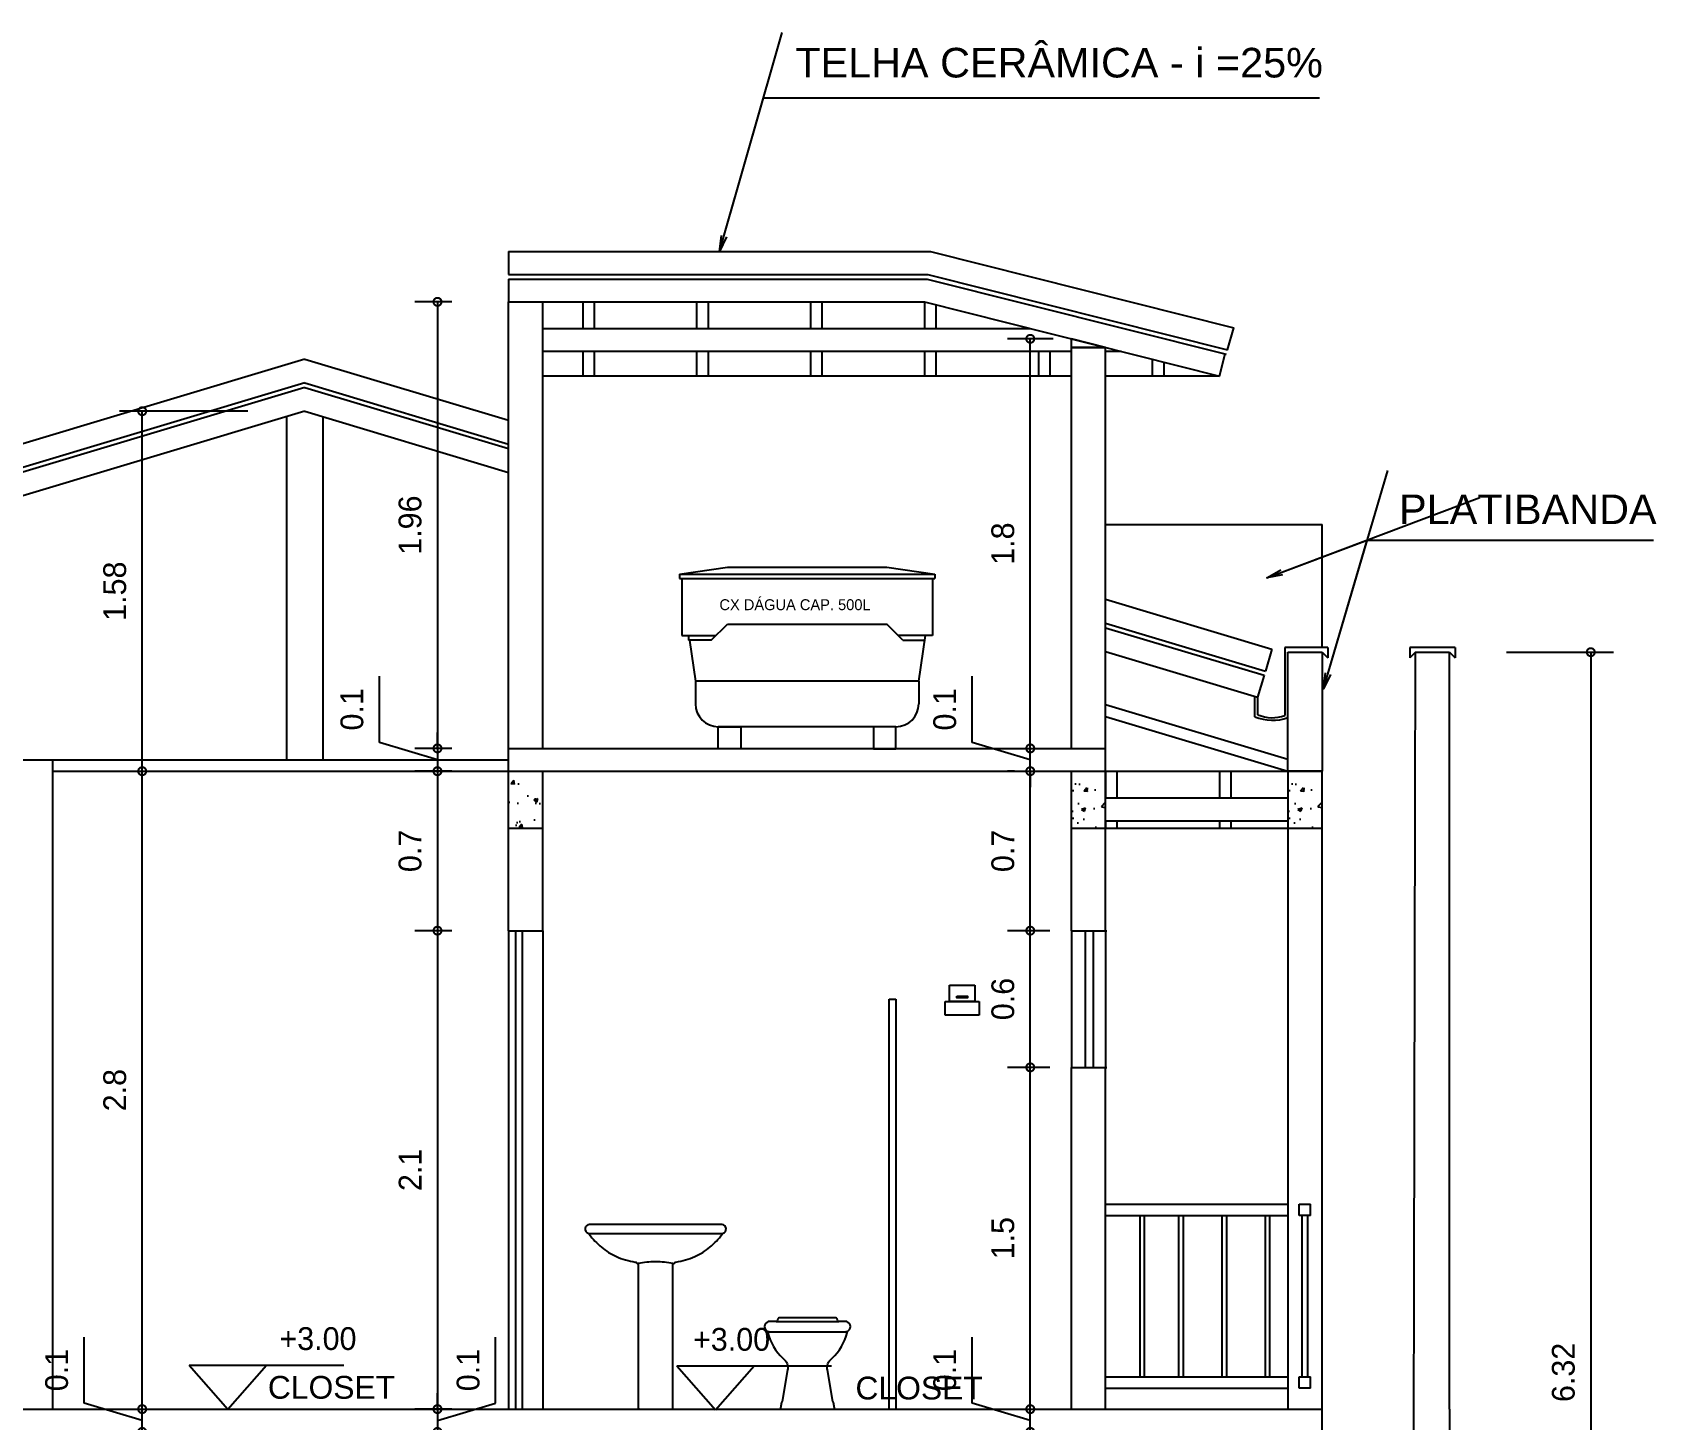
# Model space of a CAD drawing. Extents: x 130 to 509, y 87 to 225.
# Drawn here: x 377.18 to 384.31, y 101.43 to 107.53 of the extents above; entities that cross this region are included whole.
import ezdxf

# ---------------------------------------------------------------- set-up
doc = ezdxf.new("R2010")
doc.units = 0
doc.header["$LTSCALE"] = 7
doc.layers.get('0').update_dxf_attribs({"linetype": 'CONTINUOUS'})
doc.layers.get('DEFPOINTS').update_dxf_attribs({"linetype": 'CONTINUOUS'})
for name, color, linetype in [('02', 2, 'CONTINUOUS'), ('03', 3, 'CONTINUOUS'), ('05', 5, 'CONTINUOUS'), ('06', 6, 'CONTINUOUS'), ('20', 2, 'CONTINUOUS'), ('40', 4, 'CONTINUOUS'), ('50', 5, 'CONTINUOUS'), ('COTAS', 7, 'CONTINUOUS'), ('TEXTO', 3, 'CONTINUOUS')]:
    doc.layers.add(name, color=color, linetype=linetype)
doc.styles.add('ARIAL', font='arial.ttf', dxfattribs={"height": 0.075})
doc.dimstyles.get("Standard").update_dxf_attribs({"dimtxt": 0.18, "dimasz": 0.18, "dimexe": 0.18, "dimexo": 0.0625, "dimgap": 0.09, "dimtad": 0, "dimtih": 1, "dimtoh": 1, "dimdec": 4, "dimzin": 0, "dimdsep": 46, "dimtxsty": 'Standard', "dimcen": 0.09, "dimadec": 0, "dimazin": 0, "dimtfac": 1, "dimtdec": 4, "dimtofl": 0, "dimtmove": 0, "dimatfit": 3, "dimfxl": 1, "dimtolj": 1, "dimtzin": 0, "dimarcsym": 0})
pattern_1 = [(50, (-24.73912, -11.36512), (0.18218467, -0.015939086), [0.01905, -0.20955]), (355, (-24.73912, -11.36512), (-0.03524283, 0.19105664), [0.01524, -0.16764]), (100.451, (-24.72394, -11.36645), (0.1469425, 0.17511669), [0.01619, -0.17809]), (46.1842, (-24.73912, -11.31432), (0.27107904, -0.04204233), [0.028575, -0.314325]), (96.6356, (-24.71653, -11.31782), (0.23740423, 0.24742556), [0.024285, -0.267135]), (351.184, (-24.73912, -11.31432), (0.2374046, 0.24742512), [0.02286, -0.25146]), (21, (-24.71372, -11.32702), (0.15161488, -0.10226552), [0.01905, -0.20955]), (326, (-24.71372, -11.32702), (0.06180203, 0.18418797), [0.01524, -0.16764]), (71.4514, (-24.70109, -11.33554), (0.21341649, 0.08192286), [0.01619, -0.17809]), (37.5, (-24.73912, -11.36512), (0.003088603, 0.084555039), [0, -0.165608, 0, -0.17018, 0, -0.168275]), (7.5, (-24.73912, -11.36512), (0.066819663, 0.100180575), [0, -0.097028, 0, -0.161798, 0, -0.064135]), (327.5, (-24.795764, -11.36512), (0.135590595, -0.005728744), [0, -0.0635, 0, -0.19812, 0, -0.26289]), (317.5, (-24.82116, -11.36512), (0.14812918, 0.02542649), [0, -0.08255, 0, -0.131572, 0, -0.18669])]

# ---------------------------------------------------------------- blocks, each defined once
blk = doc.blocks.new('_DOTSMALL')
at = {"color": 0, "linetype": 'ByBlock', "const_width": 0.5}
blk.add_lwpolyline([(-0.0625, 0, 1), (0.0625, 0, 1)], format="xyb", close=True, dxfattribs=at)
blk = doc.blocks.new('*D308')
at = {"color": 0, "linetype": 'ByBlock'}
for p, q in [((379.3009, 149.8236), (379.1385, 149.8236)), ((379.2385, 149.8236), (379.2385, 147.8636)), ((379.3009, 147.8636), (379.1385, 147.8636))]:
    blk.add_line(p, q, dxfattribs=at)
at = {"layer": 'DEFPOINTS', "color": 0, "linetype": 'ByBlock'}
for p in [(379.5509, 149.8236), (379.2385, 147.8636), (379.5509, 147.8636)]:
    blk.add_point(p, dxfattribs=at)
at = {"color": 0, "linetype": 'ByBlock', "xscale": 0.07, "yscale": 0.07, "zscale": 0.07}
for p, rotation in [((379.2385, 149.8236), 90), ((379.2385, 147.8636), 270)]:
    blk.add_blockref('_DOTSMALL', p, dxfattribs=dict(at, rotation=rotation))
at = {"color": 2, "linetype": 'ByBlock', "insert": (379.1185, 148.8436), "char_height": 0.1, "attachment_point": 5, "rotation": 90}
blk.add_mtext('\\A1;1.96', dxfattribs=at)
blk = doc.blocks.new('*D307')
at = {"layer": 'COTAS', "color": 0}
for p, q in [((381.6633, 106.182), (381.4635, 106.182)), ((381.5635, 104.3843), (381.5635, 106.182))]:
    blk.add_line(p, q, dxfattribs=at)
at = {"layer": 'DEFPOINTS', "color": 0}
for p in [(381.5635, 106.182), (381.9133, 106.182), (381.5657, 104.3843)]:
    blk.add_point(p, dxfattribs=at)
at = {"layer": 'COTAS', "color": 0, "xscale": 0.07, "yscale": 0.07, "zscale": 0.07}
for p, rotation in [((381.5635, 106.182), 90), ((381.5635, 104.3843), 270)]:
    blk.add_blockref('_DOTSMALL', p, dxfattribs=dict(at, rotation=rotation))
at = {"layer": 'COTAS', "color": 2, "insert": (381.4435, 105.2831), "char_height": 0.1, "attachment_point": 5, "rotation": 90}
blk.add_mtext('\\A1;1.8', dxfattribs=at)
blk = doc.blocks.new('*D303')
at = {"layer": 'COTAS', "color": 0}
for p, q in [((378.129, 105.8643), (377.5655, 105.8643)), ((377.6655, 104.2843), (377.6655, 105.8643))]:
    blk.add_line(p, q, dxfattribs=at)
at = {"layer": 'DEFPOINTS', "color": 0}
for p in [(377.6655, 105.8643), (378.379, 105.8643), (377.274, 104.2843)]:
    blk.add_point(p, dxfattribs=at)
at = {"layer": 'COTAS', "color": 0, "xscale": 0.07, "yscale": 0.07, "zscale": 0.07}
for p, rotation in [((377.6655, 105.8643), 90), ((377.6655, 104.2843), 270)]:
    blk.add_blockref('_DOTSMALL', p, dxfattribs=dict(at, rotation=rotation))
at = {"layer": 'COTAS', "color": 2, "insert": (377.5455, 105.0743), "char_height": 0.1, "attachment_point": 5, "rotation": 90}
blk.add_mtext('\\A1;1.58', dxfattribs=at)
blk = doc.blocks.new('*D301')
at = {"layer": 'COTAS', "color": 0}
for p, q in [((377.4105, 101.5108), (377.4105, 101.8008)), ((377.6655, 101.4343), (377.4105, 101.5108)), ((377.6655, 101.4843), (377.6655, 101.5543)), ((377.4163, 101.4843), (377.5655, 101.4843)), ((377.6655, 101.3843), (377.6655, 101.4843)), ((377.6655, 101.3843), (377.6655, 101.4843)), ((377.6655, 101.3843), (377.6655, 101.3143))]:
    blk.add_line(p, q, dxfattribs=at)
at = {"layer": 'DEFPOINTS', "color": 0}
for p in [(377.6655, 101.4843), (377.6663, 101.4843), (377.994, 101.3843)]:
    blk.add_point(p, dxfattribs=at)
at = {"layer": 'COTAS', "color": 0, "xscale": 0.07, "yscale": 0.07, "zscale": 0.07}
for p, rotation in [((377.6655, 101.4843), 270), ((377.6655, 101.3843), 90)]:
    blk.add_blockref('_DOTSMALL', p, dxfattribs=dict(at, rotation=rotation))
at = {"layer": 'COTAS', "color": 2, "insert": (377.2905, 101.6558), "char_height": 0.1, "attachment_point": 5, "rotation": 90}
blk.add_mtext('\\A1;0.1', dxfattribs=at)
blk = doc.blocks.new('*D302')
at = {"layer": 'COTAS', "color": 0}
for p, q in [((377.524, 104.2843), (377.7655, 104.2843)), ((377.6655, 101.4843), (377.6655, 104.2843))]:
    blk.add_line(p, q, dxfattribs=at)
at = {"layer": 'DEFPOINTS', "color": 0}
for p in [(377.274, 104.2843), (377.6655, 104.2843), (377.6663, 101.4843)]:
    blk.add_point(p, dxfattribs=at)
at = {"layer": 'COTAS', "color": 0, "xscale": 0.07, "yscale": 0.07, "zscale": 0.07}
for p, rotation in [((377.6655, 104.2843), 90), ((377.6655, 101.4843), 270)]:
    blk.add_blockref('_DOTSMALL', p, dxfattribs=dict(at, rotation=rotation))
at = {"layer": 'COTAS', "color": 2, "insert": (377.5455, 102.8843), "char_height": 0.1, "attachment_point": 5, "rotation": 90}
blk.add_mtext('\\A1;2.8', dxfattribs=at)
blk = doc.blocks.new('*D315')
at = {"layer": 'COTAS', "color": 0}
for p, q in [((379.2166, 101.5108), (379.2166, 101.8008)), ((378.9616, 101.4843), (378.9616, 101.5543)), ((378.9616, 101.4343), (379.2166, 101.5108)), ((378.9616, 101.4843), (378.9616, 101.3843)), ((378.9616, 101.4843), (378.9616, 101.3843)), ((378.9616, 101.3843), (378.9616, 101.3143)), ((379.104, 101.3843), (379.0616, 101.3843))]:
    blk.add_line(p, q, dxfattribs=at)
at = {"layer": 'DEFPOINTS', "color": 0}
for p in [(379.274, 101.4843), (378.854, 101.3843), (378.9616, 101.3843)]:
    blk.add_point(p, dxfattribs=at)
at = {"layer": 'COTAS', "color": 0, "xscale": 0.07, "yscale": 0.07, "zscale": 0.07}
for p, rotation in [((378.9616, 101.4843), 270), ((378.9616, 101.3843), 90)]:
    blk.add_blockref('_DOTSMALL', p, dxfattribs=dict(at, rotation=rotation))
at = {"layer": 'COTAS', "color": 2, "insert": (379.0966, 101.6558), "char_height": 0.1, "attachment_point": 5, "rotation": 90}
blk.add_mtext('\\A1;0.1', dxfattribs=at)
blk = doc.blocks.new('*D314')
at = {"layer": 'COTAS', "color": 0}
for p, q in [((381.494, 104.2843), (381.4635, 104.2843)), ((381.5635, 103.5843), (381.5635, 104.2843))]:
    blk.add_line(p, q, dxfattribs=at)
at = {"layer": 'DEFPOINTS', "color": 0}
for p in [(381.5635, 104.2843), (381.744, 104.2843), (381.744, 103.5843)]:
    blk.add_point(p, dxfattribs=at)
at = {"layer": 'COTAS', "color": 0, "xscale": 0.07, "yscale": 0.07, "zscale": 0.07}
for p, rotation in [((381.5635, 104.2843), 90), ((381.5635, 103.5843), 270)]:
    blk.add_blockref('_DOTSMALL', p, dxfattribs=dict(at, rotation=rotation))
at = {"layer": 'COTAS', "color": 2, "insert": (381.4435, 103.9343), "char_height": 0.1, "attachment_point": 5, "rotation": 90}
blk.add_mtext('\\A1;0.7', dxfattribs=at)
blk = doc.blocks.new('*D313')
at = {"layer": 'COTAS', "color": 0}
for p, q in [((381.6496, 103.5843), (381.4635, 103.5843)), ((381.5635, 102.9843), (381.5635, 103.5843))]:
    blk.add_line(p, q, dxfattribs=at)
at = {"layer": 'DEFPOINTS', "color": 0}
for p in [(381.5635, 103.5843), (381.8996, 103.5843), (381.8996, 102.9843)]:
    blk.add_point(p, dxfattribs=at)
at = {"layer": 'COTAS', "color": 0, "xscale": 0.07, "yscale": 0.07, "zscale": 0.07}
for p, rotation in [((381.5635, 103.5843), 90), ((381.5635, 102.9843), 270)]:
    blk.add_blockref('_DOTSMALL', p, dxfattribs=dict(at, rotation=rotation))
at = {"layer": 'COTAS', "color": 2, "insert": (381.4435, 103.2843), "char_height": 0.1, "attachment_point": 5, "rotation": 90}
blk.add_mtext('\\A1;0.6', dxfattribs=at)
blk = doc.blocks.new('*D312')
at = {"layer": 'COTAS', "color": 0}
for p, q in [((381.6496, 102.9843), (381.4635, 102.9843)), ((381.5635, 101.4843), (381.5635, 102.9843))]:
    blk.add_line(p, q, dxfattribs=at)
at = {"layer": 'DEFPOINTS', "color": 0}
for p in [(381.5635, 102.9843), (381.8996, 102.9843), (381.5745, 101.4843)]:
    blk.add_point(p, dxfattribs=at)
at = {"layer": 'COTAS', "color": 0, "xscale": 0.07, "yscale": 0.07, "zscale": 0.07}
for p, rotation in [((381.5635, 102.9843), 90), ((381.5635, 101.4843), 270)]:
    blk.add_blockref('_DOTSMALL', p, dxfattribs=dict(at, rotation=rotation))
at = {"layer": 'COTAS', "color": 2, "insert": (381.4435, 102.2343), "char_height": 0.1, "attachment_point": 5, "rotation": 90}
blk.add_mtext('\\A1;1.5', dxfattribs=at)
blk = doc.blocks.new('*D311')
at = {"layer": 'COTAS', "color": 0}
for p, q in [((378.9616, 103.5843), (378.9616, 101.4843)), ((379.024, 101.4843), (378.8616, 101.4843))]:
    blk.add_line(p, q, dxfattribs=at)
at = {"layer": 'DEFPOINTS', "color": 0}
for p in [(379.274, 103.5843), (378.9616, 101.4843), (379.274, 101.4843)]:
    blk.add_point(p, dxfattribs=at)
at = {"layer": 'COTAS', "color": 0, "xscale": 0.07, "yscale": 0.07, "zscale": 0.07}
for p, rotation in [((378.9616, 103.5843), 90), ((378.9616, 101.4843), 270)]:
    blk.add_blockref('_DOTSMALL', p, dxfattribs=dict(at, rotation=rotation))
at = {"layer": 'COTAS', "color": 2, "insert": (378.8416, 102.5343), "char_height": 0.1, "attachment_point": 5, "rotation": 90}
blk.add_mtext('\\A1;2.1', dxfattribs=at)
blk = doc.blocks.new('*D310')
at = {"layer": 'COTAS', "color": 0}
for p, q in [((378.9616, 104.2843), (378.9616, 103.5843)), ((379.024, 103.5843), (378.8616, 103.5843))]:
    blk.add_line(p, q, dxfattribs=at)
at = {"layer": 'DEFPOINTS', "color": 0}
for p in [(379.274, 104.2843), (378.9616, 103.5843), (379.274, 103.5843)]:
    blk.add_point(p, dxfattribs=at)
at = {"layer": 'COTAS', "color": 0, "xscale": 0.07, "yscale": 0.07, "zscale": 0.07}
for p, rotation in [((378.9616, 104.2843), 90), ((378.9616, 103.5843), 270)]:
    blk.add_blockref('_DOTSMALL', p, dxfattribs=dict(at, rotation=rotation))
at = {"layer": 'COTAS', "color": 2, "insert": (378.8416, 103.9343), "char_height": 0.1, "attachment_point": 5, "rotation": 90}
blk.add_mtext('\\A1;0.7', dxfattribs=at)
blk = doc.blocks.new('*D309')
at = {"layer": 'COTAS', "color": 0}
for p, q in [((378.7066, 104.4108), (378.7066, 104.7008)), ((378.9616, 104.3843), (378.9616, 104.4543)), ((378.9616, 104.3343), (378.7066, 104.4108)), ((378.9616, 104.3843), (378.9616, 104.2843)), ((378.9616, 104.3843), (378.9616, 104.2843)), ((379.024, 104.2843), (378.8616, 104.2843)), ((378.9616, 104.2843), (378.9616, 104.2143))]:
    blk.add_line(p, q, dxfattribs=at)
at = {"layer": 'DEFPOINTS', "color": 0}
for p in [(379.274, 104.3843), (378.9616, 104.2843), (379.274, 104.2843)]:
    blk.add_point(p, dxfattribs=at)
at = {"layer": 'COTAS', "color": 0, "xscale": 0.07, "yscale": 0.07, "zscale": 0.07}
for p, rotation in [((378.9616, 104.3843), 270), ((378.9616, 104.2843), 90)]:
    blk.add_blockref('_DOTSMALL', p, dxfattribs=dict(at, rotation=rotation))
at = {"layer": 'COTAS', "color": 2, "insert": (378.5866, 104.5558), "char_height": 0.1, "attachment_point": 5, "rotation": 90}
blk.add_mtext('\\A1;0.1', dxfattribs=at)
blk = doc.blocks.new('*D306')
at = {"layer": 'COTAS', "color": 0}
for p, q in [((381.3085, 104.4108), (381.3085, 104.7008)), ((381.5635, 104.3843), (381.5635, 104.4543)), ((381.5635, 104.3343), (381.3085, 104.4108)), ((381.3157, 104.3843), (381.4635, 104.3843)), ((381.5635, 104.2843), (381.5635, 104.3843)), ((381.5635, 104.2843), (381.5635, 104.3843)), ((381.5635, 104.2843), (381.5635, 104.2143))]:
    blk.add_line(p, q, dxfattribs=at)
at = {"layer": 'DEFPOINTS', "color": 0}
for p in [(381.5635, 104.3843), (381.5657, 104.3843), (381.5657, 104.2843)]:
    blk.add_point(p, dxfattribs=at)
at = {"layer": 'COTAS', "color": 0, "xscale": 0.07, "yscale": 0.07, "zscale": 0.07}
for p, rotation in [((381.5635, 104.3843), 270), ((381.5635, 104.2843), 90)]:
    blk.add_blockref('_DOTSMALL', p, dxfattribs=dict(at, rotation=rotation))
at = {"layer": 'COTAS', "color": 2, "insert": (381.1885, 104.5558), "char_height": 0.1, "attachment_point": 5, "rotation": 90}
blk.add_mtext('\\A1;0.1', dxfattribs=at)
blk = doc.blocks.new('*D305')
at = {"layer": 'COTAS', "color": 0}
for p, q in [((381.3085, 101.5108), (381.3085, 101.8008)), ((381.5635, 101.4343), (381.3085, 101.5108)), ((381.5635, 101.4843), (381.5635, 101.5543)), ((381.3245, 101.4843), (381.4635, 101.4843)), ((381.5635, 101.3843), (381.5635, 101.4843)), ((381.5635, 101.3843), (381.5635, 101.4843)), ((381.5635, 101.3843), (381.5635, 101.3143))]:
    blk.add_line(p, q, dxfattribs=at)
at = {"layer": 'DEFPOINTS', "color": 0}
for p in [(381.5635, 101.4843), (381.5745, 101.4843), (381.5745, 101.3843)]:
    blk.add_point(p, dxfattribs=at)
at = {"layer": 'COTAS', "color": 0, "xscale": 0.07, "yscale": 0.07, "zscale": 0.07}
for p, rotation in [((381.5635, 101.4843), 270), ((381.5635, 101.3843), 90)]:
    blk.add_blockref('_DOTSMALL', p, dxfattribs=dict(at, rotation=rotation))
at = {"layer": 'COTAS', "color": 2, "insert": (381.1885, 101.6558), "char_height": 0.1, "attachment_point": 5, "rotation": 90}
blk.add_mtext('\\A1;0.1', dxfattribs=at)
blk = doc.blocks.new('LOUÇA-23')
blk.add_lwpolyline([(0, -0.001), (0.071, -0.001, 0.414214), (0.076, 0.0041), (0.076, 0.6385, -0.001012), (0.0781, 0.6381, 0.278163), (0.0827, 0.64), (0.0831, 0.6407, -0.198576), (0.0892, 0.6447, 0.069944), (0.1723, 0.669, 0.067017), (0.2382, 0.7096, 0.054509), (0.2919, 0.7669, -0.104847), (0.2962, 0.7707, 0.772082), (0.2917, 0.8099, 0.036547), (0.2903, 0.81), (0.2114, 0.81), (0, 0.81), (-0.2114, 0.81), (-0.2903, 0.81, 0.036547), (-0.2917, 0.8099, 0.772082), (-0.2962, 0.7707, -0.104847), (-0.2919, 0.7669, 0.054509), (-0.2382, 0.7096, 0.067017), (-0.1723, 0.669, 0.069944), (-0.0892, 0.6447, -0.198576), (-0.0831, 0.6407), (-0.0827, 0.64, 0.278163), (-0.0781, 0.6381, -0.001012), (-0.076, 0.6385), (-0.076, 0.0041, 0.414214), (-0.071, -0.001)], format="xyb", close=True)
for points in [[(-0.2962, 0.7707, 0.064534), (-0.2911, 0.7694, 0.046224), (-0.2907, 0.7694), (0, 0.7694), (0.2907, 0.7694, 0.046224), (0.2911, 0.7694, 0.064534), (0.2962, 0.7707, 0.064534)], [(0.076, 0.6385, 0.037131), (0.001, 0.6457), (-0.0022, 0.6457, 0.036534), (-0.076, 0.6385, 0.037602)]]:
    blk.add_lwpolyline(points, format="xyb")
blk = doc.blocks.new('LOUÇA-01')
blk.add_lwpolyline([(0, 0), (0.1106, 0), (0.1156, 0, 0.430189), (0.1191, 0.0041), (0.1146, 0.0293), (0.1145, 0.0295, 0.221855), (0.111, 0.033), (0.0872, 0.1723, -0.088189), (0.0877, 0.1926, -0.142745), (0.1014, 0.2169), (0.108, 0.223, 0.143489), (0.1739, 0.3355, -0.13045), (0.1797, 0.3446, 0.692721), (0.1662, 0.3852), (0.1369, 0.3852, -0.335716), (0.1313, 0.3898), (0.1298, 0.3969, 0.365938), (0.1247, 0.4004), (0, 0.4004), (-0.1247, 0.4004, 0.365938), (-0.1298, 0.3969), (-0.1313, 0.3898, -0.335716), (-0.1369, 0.3852), (-0.1662, 0.3852, 0.692721), (-0.1797, 0.3446, -0.13045), (-0.1739, 0.3355, 0.143489), (-0.108, 0.223), (-0.1014, 0.2169, -0.142745), (-0.0877, 0.1926, -0.088189), (-0.0872, 0.1723), (-0.111, 0.033, 0.221855), (-0.1145, 0.0295), (-0.1146, 0.0293), (-0.1191, 0.0041, 0.430189), (-0.1156, 0), (-0.1106, 0)], format="xyb", close=True)
blk.add_lwpolyline([(-0.1369, 0.3852), (0, 0.3852), (0.1369, 0.3852)])
blk.add_lwpolyline([(-0.1797, 0.3446, 0.161456), (-0.1662, 0.3396), (0, 0.3396), (0.1662, 0.3396, 0.161456), (0.1797, 0.3446)], format="xyb")
blk = doc.blocks.new('*D328')
at = {"color": 0, "linetype": 'ByBlock'}
for p, q in [((383.9299, 148.2859), (384.4005, 148.2859)), ((384.3005, 148.2859), (384.3005, 141.9636)), ((383.9299, 141.9636), (384.4005, 141.9636))]:
    blk.add_line(p, q, dxfattribs=at)
at = {"layer": 'DEFPOINTS', "color": 0, "linetype": 'ByBlock'}
for p in [(383.6799, 148.2859), (383.6799, 141.9636), (384.3005, 141.9636)]:
    blk.add_point(p, dxfattribs=at)
at = {"color": 0, "linetype": 'ByBlock', "xscale": 0.07, "yscale": 0.07, "zscale": 0.07}
for p, rotation in [((384.3005, 148.2859), 90), ((384.3005, 141.9636), 270)]:
    blk.add_blockref('_DOTSMALL', p, dxfattribs=dict(at, rotation=rotation))
at = {"color": 2, "linetype": 'ByBlock', "insert": (384.1805, 145.1248), "char_height": 0.1, "attachment_point": 5, "rotation": 90}
blk.add_mtext('\\A1;6.32', dxfattribs=at)

msp = doc.modelspace()

# ---------------------------------------------------------------- hatches: boundary and pattern name
at = {"layer": '02'}
h = msp.add_hatch(dxfattribs=at)
h.set_pattern_fill('AR-CONC', color=256, scale=0.001, style=0)
h.set_pattern_definition(pattern_1)
h.paths.add_polyline_path([(379.424, 104.2843), (379.274, 104.2843), (379.274, 104.0343), (379.424, 104.0343)])
h = msp.add_hatch(dxfattribs=at)
h.set_pattern_fill('AR-CONC', color=256, scale=0.001, style=0)
h.set_pattern_definition(pattern_1)
h.paths.add_polyline_path([(381.894, 104.2843), (381.744, 104.2843), (381.744, 104.0343), (381.894, 104.0343)])
h = msp.add_hatch(dxfattribs=at)
h.set_pattern_fill('AR-CONC', color=256, scale=0.001, style=0)
h.set_pattern_definition([(50, (-23.78912, -11.36512), (0.18218467, -0.015939086), [0.01905, -0.20955]), (355, (-23.78912, -11.36512), (-0.03524283, 0.19105664), [0.01524, -0.16764]), (100.451, (-23.77394, -11.36645), (0.1469425, 0.17511669), [0.01619, -0.17809]), (46.1842, (-23.78912, -11.31432), (0.27107904, -0.04204233), [0.028575, -0.314325]), (96.6356, (-23.76653, -11.31782), (0.23740423, 0.24742556), [0.024285, -0.267135]), (351.184, (-23.78912, -11.31432), (0.2374046, 0.24742512), [0.02286, -0.25146]), (21, (-23.76372, -11.32702), (0.15161488, -0.10226552), [0.01905, -0.20955]), (326, (-23.76372, -11.32702), (0.06180203, 0.18418797), [0.01524, -0.16764]), (71.4514, (-23.75109, -11.33554), (0.21341649, 0.08192286), [0.01619, -0.17809]), (37.5, (-23.78912, -11.36512), (0.003088603, 0.084555039), [0, -0.165608, 0, -0.17018, 0, -0.168275]), (7.5, (-23.78912, -11.36512), (0.066819663, 0.100180575), [0, -0.097028, 0, -0.161798, 0, -0.064135]), (327.5, (-23.845764, -11.36512), (0.135590595, -0.005728744), [0, -0.0635, 0, -0.19812, 0, -0.26289]), (317.5, (-23.87116, -11.36512), (0.14812918, 0.02542649), [0, -0.08255, 0, -0.131572, 0, -0.18669])])
h.paths.add_polyline_path([(382.844, 104.2843), (382.694, 104.2843), (382.694, 104.0343), (382.844, 104.0343)])

# ---------------------------------------------------------------- linework, layer by layer
for p, q in [((379.274, 106.3443), (379.274, 106.3443)), ((381.744, 106.0185), (379.424, 106.0185)), ((382.394, 106.0185), (381.894, 106.0185)), ((380.024, 105.1495), (380.234, 105.1795)), ((380.024, 105.1495), (380.024, 105.1295)), ((380.024, 105.1495), (381.144, 105.1495)), ((380.234, 105.1795), (380.934, 105.1795)), ((380.934, 105.1795), (381.144, 105.1495)), ((381.144, 105.1495), (381.144, 105.1295)), ((380.024, 105.1295), (381.144, 105.1295)), ((380.034, 105.1295), (380.034, 104.8795)), ((381.134, 105.1295), (381.134, 104.8795)), ((380.1633, 104.8588), (380.234, 104.9295)), ((380.234, 104.9295), (380.934, 104.9295)), ((381.0047, 104.8588), (380.934, 104.9295)), ((380.034, 104.8795), (380.184, 104.8795)), ((380.064, 104.8795), (380.064, 104.8588)), ((380.1633, 104.8588), (380.064, 104.8588)), ((380.0671, 104.8588), (380.094, 104.6795)), ((381.134, 104.8795), (380.984, 104.8795)), ((381.0047, 104.8588), (381.1009, 104.8588)), ((381.074, 104.6795), (381.104, 104.8795)), ((381.074, 104.6795), (380.094, 104.6795)), ((380.094, 104.6795), (380.094, 104.5795)), ((381.074, 104.6795), (381.074, 104.5795)), ((380.974, 104.4795), (380.194, 104.4795)), ((381.894, 104.0343), (382.694, 104.0343)), ((379.274, 103.5843), (379.274, 101.4843)), ((379.424, 103.5843), (379.424, 101.4843)), ((381.744, 103.5843), (381.744, 102.9843)), ((381.894, 103.5843), (381.894, 102.9843)), ((381.209, 103.2727), (381.209, 103.3451)), ((381.209, 103.3451), (381.3196, 103.3451)), ((381.3196, 103.3451), (381.3196, 103.2727)), ((380.944, 103.2843), (380.974, 103.2843)), ((380.944, 101.4843), (380.944, 103.2843)), ((380.974, 103.2843), (380.974, 101.4843)), ((381.1897, 103.2137), (381.1897, 103.2727)), ((381.1897, 103.2727), (381.3389, 103.2727)), ((381.3196, 103.2727), (381.209, 103.2727)), ((381.3389, 103.2727), (381.3389, 103.2137)), ((381.3389, 103.2137), (381.1897, 103.2137)), ((381.894, 102.3843), (382.694, 102.3843)), ((382.744, 102.3843), (382.794, 102.3843)), ((382.744, 102.3343), (382.744, 102.3843)), ((382.794, 102.3343), (382.794, 102.3843)), ((381.894, 102.3343), (382.694, 102.3343)), ((382.044, 102.3343), (382.044, 101.6259)), ((382.064, 102.3343), (382.064, 101.6259)), ((382.214, 102.3343), (382.214, 101.6259)), ((382.234, 102.3343), (382.234, 101.6259)), ((382.404, 102.3343), (382.404, 101.6259)), ((382.424, 102.3343), (382.424, 101.6259)), ((382.594, 102.3343), (382.594, 101.6259)), ((382.614, 102.3343), (382.614, 101.6259)), ((382.794, 102.3343), (382.744, 102.3343)), ((382.7565, 101.6259), (382.7565, 102.3343)), ((382.7815, 101.6259), (382.7815, 102.3343)), ((381.894, 101.6259), (382.694, 101.6259)), ((382.744, 101.5759), (382.744, 101.6259)), ((382.744, 101.6259), (382.794, 101.6259)), ((382.794, 101.5759), (382.794, 101.6259)), ((382.794, 101.5759), (382.794, 101.6259)), ((381.894, 101.5759), (382.694, 101.5759)), ((382.794, 101.5759), (382.744, 101.5759))]:
    msp.add_line(p, q, dxfattribs=at)
for points in [[(380.194, 104.4795), (380.293, 104.4795), (380.293, 104.3824), (380.194, 104.3824)], [(380.974, 104.4795), (380.8751, 104.4795), (380.8751, 104.3824), (380.974, 104.3824)], [(381.2416, 103.2965), (381.2885, 103.2965), (381.2885, 103.2899), (381.2416, 103.2899)]]:
    msp.add_lwpolyline(points, close=True, dxfattribs=at)
for centre, start, end in [((380.194, 104.5795), 180, 270), ((380.974, 104.5795), 270, 0)]:
    msp.add_arc(centre, 0.1, start, end, dxfattribs=at)
at = {"layer": '03'}
for p, q in [((381.894, 105.367), (382.844, 105.367)), ((382.844, 104.8266), (382.844, 105.367)), ((382.6808, 104.8266), (382.6808, 104.5293)), ((382.869, 104.8266), (382.6808, 104.8266)), ((382.694, 104.8066), (382.769, 104.8066)), ((382.694, 104.5194), (382.694, 104.8066)), ((382.844, 104.8066), (382.869, 104.7816)), ((382.869, 104.8266), (382.869, 104.7816)), ((383.229, 104.8266), (383.229, 104.7816)), ((383.428, 104.8266), (383.229, 104.8266)), ((383.254, 104.8066), (383.229, 104.7816)), ((383.403, 104.8066), (383.428, 104.7816)), ((383.428, 104.8266), (383.428, 104.7816)), ((382.5497, 104.523), (382.5497, 104.6122)), ((382.5621, 104.5321), (382.5621, 104.6085)), ((381.894, 104.2843), (382.694, 104.2843)), ((382.694, 104.0343), (382.694, 101.4843)), ((382.844, 101.4843), (382.844, 104.0343)), ((379.304, 103.5843), (379.304, 101.4843)), ((379.334, 103.5843), (379.334, 101.4843)), ((381.804, 103.5843), (381.804, 102.9843)), ((381.8396, 103.5843), (381.8396, 102.9843))]:
    msp.add_line(p, q, dxfattribs=at)
for centre, radius, start, end in [((382.6265, 104.7087), 0.201, 247.52187, 289.63329), ((382.625, 104.677), 0.1579, 246.54262, 290.71153)]:
    msp.add_arc(centre, radius, start, end, dxfattribs=at)
at = {"layer": '05'}
for p, q in [((381.894, 104.5765), (382.694, 104.3365)), ((381.894, 104.5243), (382.694, 104.2843)), ((377.274, 104.3343), (379.274, 104.3343)), ((377.274, 104.2843), (379.274, 104.2843))]:
    msp.add_line(p, q, dxfattribs=at)
at = {"layer": '06'}
for p, q in [((379.274, 104.3343), (379.274, 106.3443)), ((379.274, 106.3443), (379.424, 106.3443)), ((379.424, 104.3843), (379.424, 106.3443)), ((381.894, 106.1443), (381.744, 106.182)), ((381.744, 106.1443), (381.744, 106.182)), ((381.744, 104.3843), (381.744, 106.1443)), ((381.894, 106.1443), (381.744, 106.1443)), ((381.744, 106.1443), (381.894, 106.1443)), ((381.894, 104.3343), (381.894, 106.1443)), ((382.694, 104.2843), (382.694, 104.8066)), ((382.694, 104.8066), (382.844, 104.8066)), ((382.844, 104.8066), (382.844, 104.2843)), ((383.2474, 101.3843), (383.254, 104.8066)), ((383.254, 104.8066), (383.403, 104.8066)), ((383.403, 101.4843), (383.403, 104.8066)), ((379.274, 104.3843), (381.894, 104.3843)), ((377.124, 104.3343), (377.274, 104.3343)), ((377.274, 101.4843), (377.274, 104.3343)), ((379.274, 103.5843), (379.274, 104.3343)), ((381.894, 103.5843), (381.894, 104.3343)), ((379.274, 104.2843), (381.894, 104.2843)), ((379.424, 103.5843), (379.424, 104.2843)), ((381.744, 103.5843), (381.744, 104.2843)), ((382.844, 104.2843), (382.694, 104.2843)), ((382.694, 104.2843), (382.694, 104.0343)), ((382.694, 104.2843), (382.844, 104.2843)), ((382.844, 104.0343), (382.844, 104.2843)), ((379.274, 104.0343), (379.424, 104.0343)), ((381.744, 104.0343), (381.894, 104.0343)), ((382.694, 104.0343), (382.844, 104.0343)), ((379.274, 103.5843), (379.424, 103.5843)), ((381.744, 103.5843), (381.8996, 103.5843)), ((381.744, 102.9843), (381.8996, 102.9843)), ((381.744, 101.4843), (381.744, 102.9843)), ((381.894, 101.4843), (381.894, 102.9843)), ((374.864, 101.4843), (382.844, 101.4843)), ((382.844, 101.3843), (382.844, 101.4843)), ((383.403, 101.4843), (383.403, 101.3843))]:
    msp.add_line(p, q, dxfattribs=at)
at = {"layer": '20'}
for p, q in [((379.599, 106.3443), (379.599, 106.2271)), ((379.649, 106.3443), (379.649, 106.2271)), ((380.099, 106.3443), (380.099, 106.2271)), ((380.149, 106.3443), (380.149, 106.2271)), ((380.599, 106.3443), (380.599, 106.2271)), ((380.649, 106.3443), (380.649, 106.2271)), ((381.099, 106.3443), (381.099, 106.2271)), ((381.099, 106.3443), (381.099, 106.2271)), ((381.149, 106.3317), (381.149, 106.2271)), ((379.424, 106.2271), (381.5647, 106.2271)), ((379.424, 106.1271), (381.744, 106.1271)), ((379.599, 106.1271), (379.599, 106.0185)), ((379.649, 106.1271), (379.649, 106.0185)), ((380.099, 106.1271), (380.099, 106.0185)), ((380.149, 106.1271), (380.149, 106.0185)), ((380.599, 106.1271), (380.599, 106.0185)), ((380.649, 106.1271), (380.649, 106.0185)), ((381.099, 106.1271), (381.099, 106.0185)), ((381.099, 106.1271), (381.099, 106.0185)), ((381.149, 106.1271), (381.149, 106.0185)), ((381.599, 106.1271), (381.599, 106.0185)), ((381.599, 106.1271), (381.599, 106.0185)), ((381.649, 106.1271), (381.649, 106.0185)), ((381.894, 106.1271), (381.9622, 106.1271)), ((382.099, 106.0927), (382.099, 106.0185)), ((382.099, 106.0927), (382.099, 106.0185)), ((382.149, 106.0801), (382.149, 106.0185)), ((381.894, 104.2843), (381.894, 104.1671)), ((381.944, 104.2843), (381.944, 104.1671)), ((382.394, 104.2843), (382.394, 104.1671)), ((382.444, 104.2843), (382.444, 104.1671)), ((381.894, 104.1671), (382.694, 104.1671)), ((381.894, 104.0671), (382.694, 104.0671)), ((381.894, 104.0671), (381.894, 104.0343)), ((381.944, 104.0671), (381.944, 104.0343)), ((382.394, 104.0671), (382.394, 104.0343)), ((382.444, 104.0671), (382.444, 104.0343))]:
    msp.add_line(p, q, dxfattribs=at)
at = {"layer": '40'}
for p, q in [((379.274, 106.4443), (379.274, 106.3443)), ((379.274, 106.4443), (381.111, 106.4443)), ((381.111, 106.4443), (382.4228, 106.1143)), ((379.274, 106.3443), (381.099, 106.3443)), ((381.099, 106.3443), (382.394, 106.0185)), ((382.394, 106.0185), (382.4184, 106.1154)), ((378.379, 105.9687), (374.3356, 104.7557)), ((378.379, 105.9687), (379.274, 105.7002)), ((378.379, 105.8643), (374.364, 104.661)), ((378.379, 105.8643), (379.274, 105.5958)), ((378.299, 105.8403), (378.299, 104.3343)), ((378.459, 105.8403), (378.459, 104.3343)), ((381.894, 104.9142), (382.5902, 104.7053)), ((381.894, 104.8098), (382.5614, 104.6096)), ((382.5902, 104.7053), (382.5614, 104.6096))]:
    msp.add_line(p, q, dxfattribs=at)
at = {"layer": '50'}
for p, q in [((379.274, 106.5649), (379.274, 106.4649)), ((379.274, 106.5649), (381.1254, 106.5649)), ((381.1254, 106.5649), (382.4574, 106.2298)), ((379.274, 106.4649), (381.1135, 106.4649)), ((381.1135, 106.4649), (382.4287, 106.134)), ((382.4287, 106.134), (382.4574, 106.2298)), ((378.379, 106.0931), (374.3014, 104.8698)), ((378.379, 106.0931), (379.274, 105.8246)), ((378.379, 105.9887), (374.3301, 104.774)), ((378.379, 105.9887), (379.274, 105.7202)), ((381.894, 105.0386), (382.6244, 104.8195)), ((381.894, 104.9342), (382.5957, 104.7237)), ((382.6244, 104.8195), (382.5957, 104.7237))]:
    msp.add_line(p, q, dxfattribs=at)
at = {"layer": 'COTAS'}
for p, q in [((377.8712, 101.6767), (378.551, 101.6767)), ((377.8712, 101.6767), (378.0411, 101.4843)), ((378.0411, 101.4843), (378.211, 101.6767)), ((380.0115, 101.6736), (380.6913, 101.6736)), ((380.0115, 101.6736), (380.1814, 101.4811)), ((380.1814, 101.4811), (380.3513, 101.6736))]:
    msp.add_line(p, q, dxfattribs=at)

# ---------------------------------------------------------------- block references
at = {"layer": '02'}
for name, p in [('LOUÇA-23', (379.9191, 101.4853)), ('LOUÇA-01', (380.5856, 101.4843))]:
    msp.add_blockref(name, p, dxfattribs=at)

# ---------------------------------------------------------------- texts
msp.add_text('CX DÁGUA CAP. 500L', height=0.048, dxfattribs=at).set_placement((380.1991, 104.991))
at = {"layer": 'COTAS'}
for p in [(378.2678, 101.7438), (380.0832, 101.7406)]:
    msp.add_text('+3.00', height=0.1, dxfattribs=at).set_placement(p)
at = {"layer": 'TEXTO', "style": 'ARIAL'}
for p in [(378.2171, 101.5299), (380.7962, 101.5268)]:
    msp.add_text('CLOSET', height=0.1, dxfattribs=at).set_placement(p)
at = {"layer": 'TEXTO', "char_height": 0.13, "attachment_point": 4, "style": 'ARIAL'}
for s, insert in [('TELHA CERÂMICA - i =25%', (380.532, 107.3932)), ('PLATIBANDA', (383.1823, 105.4337))]:
    msp.add_mtext(s, dxfattribs=dict(at, insert=insert))

# ---------------------------------------------------------------- dimensions: what is measured, and where the dimension line sits
at = {"layer": 'COTAS'}
for base, p1, p2, picture, middle in [((378.9616, 104.3843), (379.274, 106.3443), (379.274, 104.3843), '*D308', (378.8416, 105.3643)), ((384.0236, 98.4843), (383.403, 104.8066), (383.403, 98.4843), '*D328', (383.9036, 101.6454))]:
    dim = msp.add_linear_dim(base=base, p1=p1, p2=p2, angle=90, dimstyle='Standard', override={"dimtxt": 0.1, "dimasz": 0.07, "dimexe": 0.1, "dimexo": 0.25, "dimgap": 0.07, "dimtad": 1, "dimtih": 0, "dimtoh": 0, "dimdec": 2, "dimzin": 8, "dimblk1": 'DOTSMALL', "dimblk2": 'DOTSMALL', "dimsah": 1, "dimcen": -0.1, "dimclrt": 2, "dimtdec": 2, "dimtofl": 1}, dxfattribs=at)
    dim.commit()
    dim.dimension.update_dxf_attribs({"geometry": picture, "text_midpoint": middle, "insert": (-0.2769, -43.4793)})
for base, p1, p2, picture, middle in [((381.5635, 106.182), (381.5657, 104.3843), (381.9133, 106.182), '*D307', (381.4435, 105.2831)), ((377.6655, 105.8643), (377.274, 104.2843), (378.379, 105.8643), '*D303', (377.5455, 105.0743)), ((378.9616, 104.2843), (379.274, 104.3843), (379.274, 104.2843), '*D309', (378.5866, 104.4808)), ((381.5635, 104.3843), (381.5657, 104.2843), (381.5657, 104.3843), '*D306', (381.1885, 104.4808)), ((377.6655, 104.2843), (377.6663, 101.4843), (377.274, 104.2843), '*D302', (377.5455, 102.8843)), ((378.9616, 103.5843), (379.274, 104.2843), (379.274, 103.5843), '*D310', (378.8416, 103.9343)), ((381.5635, 104.2843), (381.744, 103.5843), (381.744, 104.2843), '*D314', (381.4435, 103.9343)), ((378.9616, 101.4843), (379.274, 103.5843), (379.274, 101.4843), '*D311', (378.8416, 102.5343)), ((381.5635, 103.5843), (381.8996, 102.9843), (381.8996, 103.5843), '*D313', (381.4435, 103.2843)), ((381.5635, 102.9843), (381.5745, 101.4843), (381.8996, 102.9843), '*D312', (381.4435, 102.2343)), ((377.6655, 101.4843), (377.994, 101.3843), (377.6663, 101.4843), '*D301', (377.2905, 101.5808)), ((378.9616, 101.3843), (379.274, 101.4843), (378.854, 101.3843), '*D315', (379.0966, 101.5808)), ((381.5635, 101.4843), (381.5745, 101.3843), (381.5745, 101.4843), '*D305', (381.1885, 101.5808))]:
    dim = msp.add_linear_dim(base=base, p1=p1, p2=p2, angle=90, dimstyle='Standard', override={"dimtxt": 0.1, "dimasz": 0.07, "dimexe": 0.1, "dimexo": 0.25, "dimgap": 0.07, "dimtad": 1, "dimtih": 0, "dimtoh": 0, "dimdec": 2, "dimzin": 8, "dimblk1": 'DOTSMALL', "dimblk2": 'DOTSMALL', "dimsah": 1, "dimcen": -0.1, "dimse1": 1, "dimclrt": 2, "dimtdec": 2, "dimtofl": 1, "dimtmove": 1}, dxfattribs=at)
    dim.commit()
    dim.dimension.update_dxf_attribs({"geometry": picture, "text_midpoint": middle})

# ---------------------------------------------------------------- leaders
at = {"layer": 'COTAS', "annotation_type": 0, "has_hookline": 1, "hookline_direction": 0}
for points, text_width in [([(380.1997, 106.5649), (380.392, 107.2394), (380.462, 107.2394)], 2.3007), ([(382.85, 104.6454), (383.0423, 105.2987), (383.1123, 105.2987)], 1.1166)]:
    msp.add_leader(points, dimstyle='Standard', override={"dimtxt": 0.07, "dimasz": 0.07, "dimexe": 0.07, "dimexo": 0.07, "dimgap": 0.07, "dimtad": 1, "dimtih": 0, "dimtoh": 0, "dimzin": 8, "dimcen": 0.07, "dimse1": 1, "dimldrblk": 'OPEN'}, dxfattribs=dict(at, text_width=text_width))
at = {"layer": 'COTAS'}
msp.add_leader([(382.6014, 105.1323), (383.0423, 105.2987)], dimstyle='Standard', override={"dimtxt": 0.07, "dimasz": 0.07, "dimexe": 0.07, "dimexo": 0.07, "dimgap": 0.07, "dimtad": 1, "dimtih": 0, "dimtoh": 0, "dimzin": 8, "dimcen": 0.07, "dimse1": 1, "dimldrblk": 'OPEN'}, dxfattribs=at)

doc.saveas('drawing.dxf')
